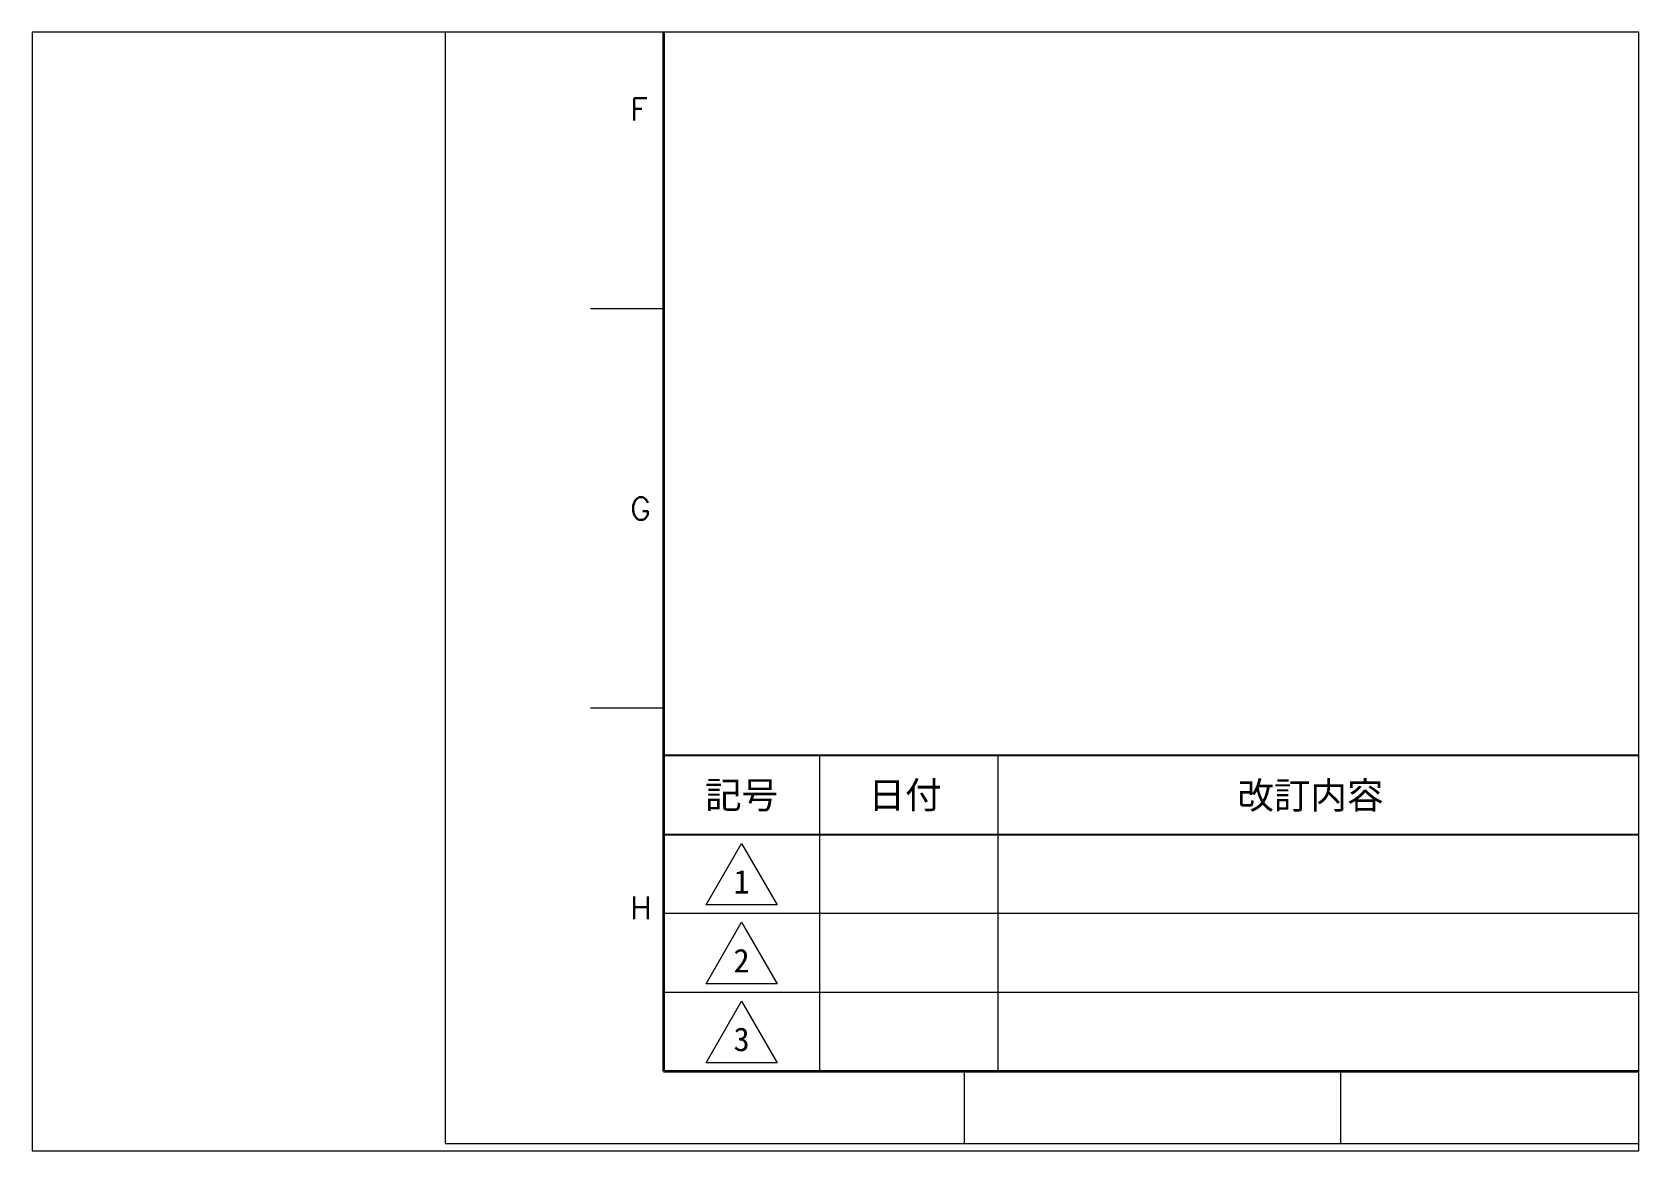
# Paper-space layout 'レイアウト1' of a CAD drawing. Header units: millimetres. Extents: x 29 to 258, y 20 to 179.
# The model-space entities are those that its viewports show. They can reach past a viewport. Long polylines and large blocks are cut down to what shows.
import ezdxf
from ezdxf.enums import TextEntityAlignment as Align

# ---------------------------------------------------------------- set-up
doc = ezdxf.new("R2010")
doc.units = ezdxf.units.MM
doc.header["$LTSCALE"] = 1.2
doc.layers.add('01_NORMAL', color=7, linetype='Continuous', lineweight=25)
doc.layers.add('90_FRAME', color=5, linetype='Continuous', lineweight=35)
doc.layers.add('91_BLANK', color=5, linetype='Continuous', lineweight=0, plot=False)
doc.styles.add('KSS_TXT', font='txt.shx', dxfattribs={"bigfont": 'extfont2.shx'})
doc.styles.add('MS_G', font='MS Gothic.ttf')
doc.styles.add('表題用', font='MS PGothic.ttf')

msp = doc.modelspace()

# ---------------------------------------------------------------- linework, layer by layer
at = {"layer": '90_FRAME', "color": 4, "lineweight": 13}
for p, q in [((58.747, 224.48), (39.144, 224.48)), ((58.747, 117.111), (39.144, 117.111)), ((139.699, 0), (139.699, 19.515)), ((240.923, 0), (240.923, 19.515))]:
    msp.add_line(p, q, dxfattribs=at)
at = {"layer": '90_FRAME', "color": 0, "lineweight": 13}
for p, q in [((100.747, 19.515), (100.747, 104.372)), ((148.747, 19.515), (148.747, 104.372)), ((322.747, 19.515), (322.747, 104.372)), ((58.747, 61.943), (364.747, 61.943)), ((58.747, 40.729), (364.747, 40.729))]:
    msp.add_line(p, q, dxfattribs=at)
at = {"layer": '90_FRAME', "color": 0, "lineweight": 25}
msp.add_line((58.747, 83.158), (364.747, 83.158), dxfattribs=at)
at = {"layer": '90_FRAME'}
msp.add_lwpolyline([(58.747, 19.515), (1232.886, 19.515), (1232.886, 858.923), (58.747, 858.923)], close=True, dxfattribs=at)
at = {"layer": '90_FRAME', "color": 0, "lineweight": 25}
msp.add_lwpolyline([(58.747, 19.515), (364.747, 19.515), (364.747, 104.372), (58.747, 104.372)], close=True, dxfattribs=at)
at = {"layer": '90_FRAME', "color": 0, "lineweight": 13}
for points in [[(70.2, 64.196), (79.747, 80.731), (89.293, 64.196), (70.2, 64.196)], [(70.2, 42.982), (79.747, 59.517), (89.293, 42.982), (70.2, 42.982)], [(70.2, 21.768), (79.747, 38.303), (89.293, 21.768), (70.2, 21.768)]]:
    msp.add_lwpolyline(points, dxfattribs=at)
at = {"layer": '91_BLANK'}
msp.add_lwpolyline([(0, 0), (1252.488, 0), (1252.488, 881.55), (0, 881.55)], close=True, dxfattribs=at)

# ---------------------------------------------------------------- texts
at = {"layer": '90_FRAME', "color": 0, "lineweight": 13, "style": 'KSS_TXT'}
for s, p in [('F', (49.841, 278.165)), ('G', (49.841, 170.796)), ('H', (49.841, 63.427))]:
    msp.add_text(s, height=6.049, dxfattribs=at).set_placement(p, align=Align.MIDDLE_LEFT)
at = {"layer": '90_FRAME', "color": 0, "style": '表題用'}
for s, p in [('記号', (79.747, 93.765)), ('日付', (123.716, 93.765))]:
    msp.add_text(s, height=7.2, dxfattribs=at).set_placement(p, align=Align.MIDDLE_CENTER)
msp.add_text('改訂内容', height=7.2, dxfattribs=at).set_placement((232.747, 93.765), align=Align.MIDDLE)
at = {"layer": '90_FRAME', "color": 0, "lineweight": 13, "style": 'MS_G'}
for s, p in [('1', (79.747, 70.429)), ('2', (79.747, 49.215)), ('3', (79.747, 28))]:
    msp.add_text(s, height=6.364, dxfattribs=at).set_placement(p, align=Align.MIDDLE)

psp = doc.layouts.new('レイアウト1')

# ---------------------------------------------------------------- viewports
at = {"layer": '01_NORMAL'}
psp.add_viewport(center=(143.2, 99.71), size=(229.12, 159.5289), view_center_point=(104.994, 148.5), view_height=300.88387, dxfattribs=at)

doc.saveas('drawing.dxf')
